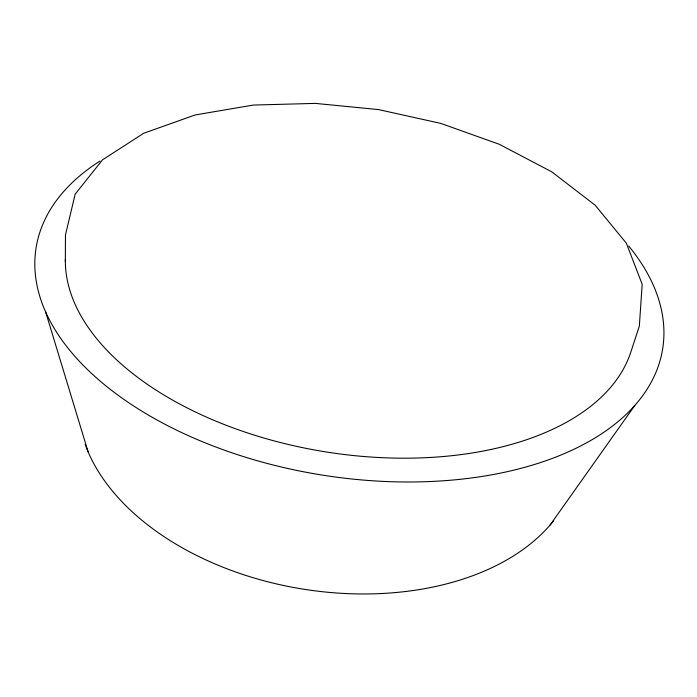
<?xml version="1.0" encoding="UTF-8"?>
<svg xmlns="http://www.w3.org/2000/svg" width="697" height="697" viewBox="0 0 697 697"><rect width="100%" height="100%" fill="white"/><g stroke="black" fill="none" stroke-linecap="round" stroke-linejoin="round"><path stroke-width="1.05" d="M65.352 261.584L65.457 234.967L75.18 194.123L102.564 159.787L143.8 133.214L195.169 114.953L253.333 105.064L315.366 103.391L378.645 109.612L440.757 123.386L499.287 144.288L551.658 171.776L595.064 205.11L626.35 243.175L642.19 284.315L639.323 326.179L631.038 351.445A287.53 161.477 9.2 0 1 324.175 451.639A287.53 161.477 9.2 0 1 65.361 259.406M550.09 525.041L634.801 405.454M45.645 311.96L88.144 451.935M628.677 245.989A317.335 178.798 9.2 0 1 533.127 464.89A317.335 178.798 9.2 0 1 123.482 399.111A317.335 178.798 9.2 0 1 99.967 161.085M553.732 520.65A252.331 163.22 9.2 0 1 302.08 588.956A252.331 163.22 9.2 0 1 85.191 444.486"/></g></svg>
